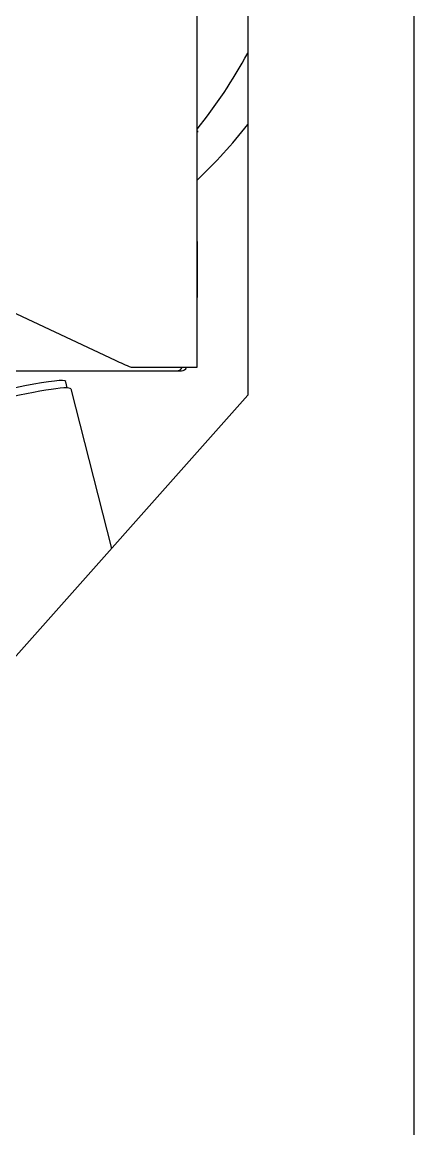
# Model space of a CAD drawing. Header units: millimetres. Extents: x -360063 to 84100, y -179792 to 59400.
# Drawn here: x 7955.4 to 8095.6, y 43322.3 to 43718.7 of the extents above; entities that cross this region are included whole.
import ezdxf

# ---------------------------------------------------------------- set-up
doc = ezdxf.new("R2010")
doc.units = ezdxf.units.MM
doc.header["$LTSCALE"] = 100
doc.layers.add('Visible', color=7, linetype='Continuous', lineweight=25)

msp = doc.modelspace()

# ---------------------------------------------------------------- linework, layer by layer
at = {"layer": 'Visible'}
for p, q in [((8095.57, 44600.17), (8095.57, 43100.17)), ((8036.16, 44135.17), (8036.16, 43585.17)), ((8018.01, 43595.17), (8018.01, 43961.71)), ((8018.01, 43679.63), (8018.37, 43679.63)), ((8018.01, 43640.17), (8018.12, 43640.17)), ((8018.12, 43620.17), (8018.12, 43640.17)), ((8018.12, 43620.17), (8018.01, 43620.17)), ((7951.41, 43615.17), (7988.69, 43597.62)), ((7882.12, 43593.82), (8010.85, 43593.82)), ((7994.4, 43595.17), (8002.02, 43595.17)), ((8002.02, 43595.17), (8018.01, 43595.17)), ((8010.85, 43593.82), (8012.47, 43593.82)), ((7971.6, 43587.74), (7971.03, 43589.96)), ((7972.88, 43587.35), (7987.37, 43530.21)), ((8036.16, 43585.17), (7769.84, 43285.17))]:
    msp.add_line(p, q, dxfattribs=at)
for centre, major_axis, ratio, start_param, end_param in [((7884.58, 43800.17), (0, -185), 0.946407, 0.866527, 1.046649), ((7901.38, 43800.17), (0, 185), 0.946407, 3.870643, 4.020164), ((7885.55, 43800.17), (0, -185), 0.946407, 0.858022, 0.861146), ((7992.09, 43597.62), (10.49, -4.5), 0.121828, 4.435744, 4.987061), ((8010.85, 43595.82), (0, -2), 0.946407, 0, 1.239785), ((8012.47, 43595.82), (0, -2), 0.946407, 0, 1.239785), ((7942.92, 43582.84), (28.11, 7.13), 0.083592, 0, 3.141593), ((7943.66, 43579.94), (-29.22, -7.41), 0.083592, 3.141593, 6.283185)]:
    msp.add_ellipse(centre, major_axis=major_axis, ratio=ratio, start_param=start_param, end_param=end_param, dxfattribs=at)

doc.saveas('drawing.dxf')
